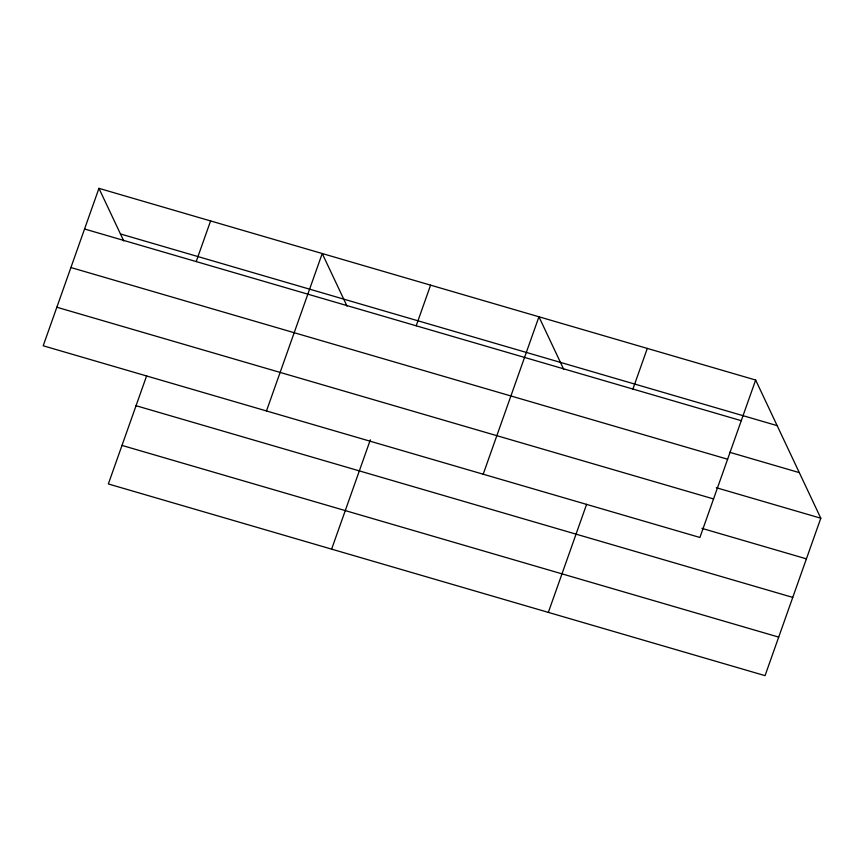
<?xml version="1.0" encoding="UTF-8"?>
<svg xmlns="http://www.w3.org/2000/svg" width="864" height="864" viewBox="0 0 864 864"><rect width="100%" height="100%" fill="white"/><g stroke="black" fill="none" stroke-linecap="round" stroke-linejoin="round"><path stroke-width="1.3" d="M98.95 188.352L43.2 345.784L699.905 537.473L755.654 380.041L98.95 188.352L123.768 240.991M146.621 375.872L108.346 483.959L765.05 675.648L820.8 518.216L755.654 380.041M196.193 261.576L210.589 220.936M266.479 410.962L322.229 253.519L347.047 306.169M331.625 549.137L370.343 439.798M416.2 325.793L430.585 285.152M483.192 474.217L538.942 316.786L563.76 369.425M548.338 612.392L586.613 504.306M632.912 389.059L647.298 348.408M120.452 233.95L777.157 425.639M84.553 228.992L741.269 420.682M729.648 452.282L799.308 472.619M70.913 267.538L727.618 459.227M716.31 487.717L820.8 518.216M56.851 307.238L713.556 498.938M701.924 528.358L806.404 558.857M136.048 405.713L792.763 597.402M121.986 445.414L778.702 637.114"/></g></svg>
